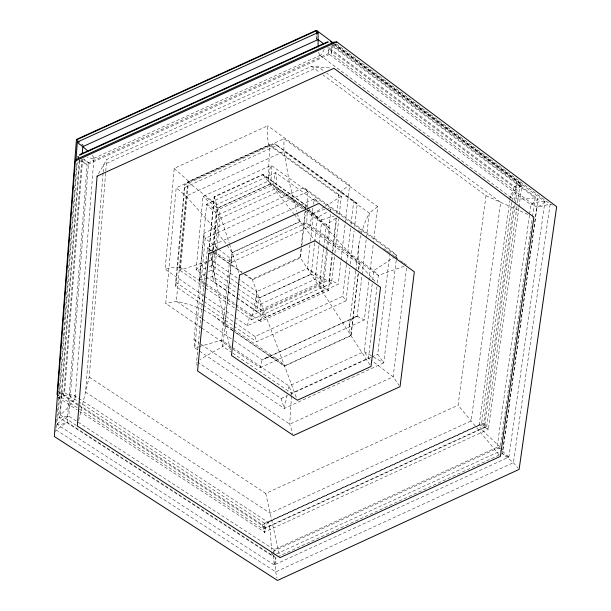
<?xml version="1.0" encoding="UTF-8"?>
<svg xmlns="http://www.w3.org/2000/svg" width="611" height="611" viewBox="0 0 611 611"><rect width="100%" height="100%" fill="white"/><g stroke="black" fill="none" stroke-linecap="round" stroke-linejoin="round"><path stroke-width="0.46" stroke-dasharray="3.06 2.29" d="M355.816 270.94L349.439 325.632L349.675 330.108L350.905 335.416L284.436 365.844L233.539 331.017M331.636 45.756L331.109 53.608L536.977 207.289L550.129 204.12L552.581 205.09M330.666 211.864L331.002 208.305L327.901 208.32M316.567 38.829L316.658 35.148M203.509 295.648L165.13 269.283L174.188 168.407L267.771 125.767L267.671 137.307L268.313 143.883A40.784 3.635 -84.3 0 0 269.26 144.998L269.657 144.608L341.335 196.36L338.876 218.081M307.28 207.679L306.768 222.839L309.861 226.612L378.316 275.385L404.23 266.19M307.31 206.732L307.822 191.571L303.797 187.608L204.105 233.096L194.023 339.54L194.787 347.88L198.712 350.538M273.713 555.46L274.125 564.931L508.856 457.081L544.943 201.668L334.859 44.229M291.485 396.058L289.744 424.179L292.898 433.772M291.546 395.118L291.661 393.247L289.026 386.007L231.882 347.079M237.878 288.537L260.485 304.186L260.026 317.873L260.721 321.478L328.42 290.515L332.46 254.711M59.511 387.252L55.769 431.649M59.58 386.305L63.353 336.867M63.429 335.92L64.873 316.903M64.949 315.956L76.841 160.051M274.125 564.931L57.419 424.645L77.276 162.381M79.216 159.929L59.466 417.809L272.246 555.857L275.714 554.261M502.005 449.551L497.117 447.252L274.179 549.656L68.776 416.129L59.466 417.809L60.306 414.984L79.858 160.067M81.843 159.02L63.613 395.867L77.979 405.253M82.615 159.02L64.621 392.575L59.007 395.844M75.145 397.371L93.957 158.081M103.076 173.165L85.555 392.094L270.138 513.209L471.119 420.956L500.684 202.294L326.74 73.167M103.152 172.218L103.755 164.634L318.346 66.935L323.693 70.899M78.651 420.452L89.214 377.071L105.703 171.905M105.779 170.958L106.696 159.563L311.48 66.332L331.116 68.058M237.083 298.206L256.483 311.602L257.43 308.647L258.942 298.015L238.611 283.909M201.118 327.58L165.749 303.491L176.182 187.844L283.97 138.72L377.713 206.678L373.466 242.567M202.493 304.668L175.838 286.406L175.693 282.083L184.568 184.919L274.866 143.761L357.259 203.562L354.533 227.17M175.838 286.406L184.889 187.44L184.568 184.919M180.505 268.374L188.471 181.666M205.273 276.241L196.1 269.902L203.012 196.414L271.185 165.329L396.806 255.505L396.348 259.278M204.532 282.748L199.362 279.013L206.663 204.127L275.79 172.699L317.353 202.531M273.904 552.52L274.179 549.656L272.246 555.857L271.46 552.1M209.619 251.679L209.099 249.212L214.133 196.597L262.814 174.395L305.721 205.113L307.44 206.992M212.208 251.656L211.398 260.126L208.977 261.279M212.3 250.716L216.722 204.624L187.791 181.918L269.657 144.608L268.145 181.169L305.737 208.061M208.634 271.681L211.368 270.184L212.987 253.29M213.354 249.54L217.142 210.131L272.85 184.721L275.416 172.768M237.824 283.389L212.025 265.48L213.468 250.449M213.552 249.509L217.547 208.137L207.564 200.675L203.012 196.414L206.869 198.101L216.722 204.624L268.145 181.169L269.764 169.423L271.185 165.329L271.574 171.485L270.719 183.873L306.768 209.649M306.875 210.665L326.236 224.512L329.932 228.499L322.936 290.951L265.327 317.292L213.659 281.61L216.76 249.563M216.844 248.624L219.761 218.463L218.57 214.667L209.932 207.885L206.426 204.334M227.048 245.179L232.172 252.687L222.893 346.468L199.942 359.535M369.976 364.897L300.077 257.246L301.101 247.768M301.208 246.821L305.721 205.113M301.498 248.54L300.49 257.88L252.389 279.853L212.315 251.976M301.903 244.805L305.553 211.192M305.958 207.45L306.157 205.586L263.112 174.777L214.278 197.048L209.229 249.83L211.543 251.434M309.983 244.82L307.386 268.504L256.788 291.63L251.701 319.736L236.045 308.952M310.396 241.024L313.405 213.545L324.578 206.671M314.673 242.873L311.251 274.118L258.942 298.031M314.78 241.941L317.506 217.333L327.771 211.803M260.485 304.186L315.238 279.158L321.821 219.746L308.043 209.894M323.517 248.937L319.431 285.581L322.936 290.951M323.616 247.997L326.236 224.512L332.392 220.907L336.707 217.02M326.366 250.304L322.906 281.236L256.483 311.602L255.841 307.562L256.788 291.63L238.786 279.135M326.473 249.364L330.566 212.796M235.922 305.821L250.701 316.002A39.173 3.414 -85.4 0 1 251.511 318.247L251.701 319.736L331.506 283.244L330.459 282.152A39.127 2.872 36.3 0 1 329.13 280.144L332.094 253.87M332.201 252.931L336.218 217.264M336.646 213.514L338.983 193.962L341.679 190.815L349.584 185.087L267.771 125.767M332.88 250.938L336.6 217.959M334.5 256.803L331.506 283.244L307.386 268.504L320.111 278.181L322.906 281.236L311.243 274.11L258.942 298M334.927 253.023L338.769 219.028M204.295 296.182L247.379 325.77L338.28 284.207L340.969 260.607M341.075 259.66L345.169 223.794M345.276 222.847L349.584 185.087M233.86 326.159L256.597 341.74L346.032 300.833L342.771 296.312L346.468 264.151M346.574 263.211L350.592 228.209M351.027 224.428L353.746 200.782M346.032 300.833L349.843 267.778M350.279 263.998L354.097 230.95M355.869 270.329L359.108 242.651L360.895 234.166M350.905 335.416L358.168 273.14M358.611 269.367C359.902 260.523 357.045 251.541 359.108 242.651M358.359 273.354L351.081 335.691L284.55 366.142L233.608 331.284M358.794 269.581L359.268 263.708M201.905 328.115L260.065 367.723A107.376 10.967 -86 0 1 262.172 359.818L357.206 316.338L361.979 275.607M362.094 274.66L366.31 238.672M366.424 237.725L369.311 213.102A110.163 21.248 -22.6 0 1 377.713 206.678M260.065 367.723L364.301 320.011L368.884 281.289M368.998 280.342L373.352 243.514M372.214 283.794L364.164 351.6L368.433 358.084L370.678 359.78M372.664 280.021L373.787 270.604L394.423 257.071M376.972 286.658L368.433 358.084L291.661 393.247L231.493 352.31M377.422 282.901L378.316 275.385L373.787 270.604L306.768 222.839L229.805 257.979L221.709 340.151L222.893 346.468L230.706 351.783M316.544 39.746L316.765 37.913M199.499 351.065L284.306 408.446L383.731 362.896L377.713 354.281L389.65 255.444M389.765 254.504L390.33 249.8L303.797 187.608M396.233 260.217L383.731 362.896L364.164 351.6L289.026 386.007L287.896 391.391M406.559 268.076L393.156 376.788L398.975 385.144M349.439 325.632C349.431 321.134 352.768 317.109 357.206 316.338M499.172 454.928L458.097 405.185L485.966 195.726L322.959 74.84M481.888 429.518A34.14 3.192 37.3 0 1 479.528 426.692L479.093 425.623L509.757 200.798M509.887 199.85C509.139 192.129 517.38 189.349 521.97 185.278L334.072 44.542M511.85 202.272L481.575 423.713L264.616 523.314L263.288 529.149L77.841 408.148M511.98 201.325L513.912 187.195L520.213 182.872L335.065 44.244M78.88 404.833L262.394 524.704L263.288 529.149L486.7 426.577L483.729 423.095L513.706 204.265M514.225 200.492L516.814 181.62L333.606 44.496M515.065 204.525L484.515 427.181L265.525 527.721L78.781 405.773M515.195 203.578L517.265 188.486L328.726 47.597M516.967 206.487L486.7 426.577L481.575 423.713L488.342 429.327L264.54 532.082L77.925 410.386M517.486 202.707L520.213 182.872L516.814 181.62M518.854 207.893L488.342 429.327L481.919 425.913L479.215 425.348L267.924 522.344C263.708 527.415 264.464 542.568 264.616 523.314L78.964 401.946M518.983 206.953L521.97 185.278M529.477 215.148L497.117 447.252L499.447 448.917M529.607 214.201L530.921 204.769L538.024 198.957L332.063 44.855M273.193 551.298L500.317 446.977L504.006 420.551M504.144 419.612L532.387 217.653M532.517 216.706L535.16 197.834L332.3 46.092M502.815 449.94L538.024 198.957L535.16 197.834A109.789 22.615 -21 0 1 513.469 198.544M329.176 47.543L328.328 53.608L88.519 162.778L83.409 159.41M312.893 208.084L309.861 226.612L231.187 262.539L214.621 252.091M313.504 204.38L314.413 198.819L319.034 202.142M247.379 325.77L249.196 318.171L250.365 316.002L329.291 279.914L331.536 280.525L338.28 284.207M287.139 394.981L284.306 408.446L281.06 398.548L200.301 343.794M333.232 44.794L331.109 53.608L87.136 164.672L79.27 160.388M361.147 233.326L365.317 221.503L369.311 213.102L283.962 151.421A113.417 12.22 -84 0 1 283.97 138.72M199.362 279.013L200.729 276.966L204.968 273.858M544.943 201.668L541.888 204.685L536.977 207.289L502.425 453.599L275.889 557.667L67.118 422.201L61.864 424.24L57.419 424.645M274.446 564.862L275.889 557.667L275.729 571.881L276.974 577.876M196.1 269.902L198.04 267.61L207.366 262.058M98.47 173.776L106.696 159.563M57.297 424.011L61.047 420.429L68.776 416.129L88.519 162.778L83.707 158.684M329.887 210.237L330.986 209.046M395.218 256.544L396.806 255.505L390.33 249.8M325.38 206.182L341.335 196.36L340.167 196.192A39.906 6.484 -23.5 0 1 338.761 194.741M212.017 265.495L208.32 267.091M281.06 398.548L287.101 395.783M290.553 394.202L370.808 357.443M371.671 357.045L377.713 354.281M89.214 377.071L265.747 493.436L458.097 405.185M262.394 524.704L483.729 423.095M276.577 553.864L501.952 450.338M219.761 218.463L278.44 191.694L304.568 210.375M307.822 191.571L205.174 238.412L194.787 347.88L198.376 346.849M232.172 252.687L300.131 221.663L297.213 213.155M245.087 274.255L252.129 279.151L300.077 257.246M234.563 322.471L254.978 336.47L342.771 296.312M355.564 316.834L262.172 359.826L233.035 339.937M93.758 158.364L320.294 55.242M204.738 287.399L179.687 270.154L187.791 181.918L269.26 144.998M184.889 187.44L276.913 145.487L357.259 203.562M317.491 217.34L307.509 210.215M205.976 267.985L201.027 269.665L196.734 270.345M321.821 219.746L334.041 216.088M325.006 209.061L313.405 213.545L308.807 210.253M206.869 261.554L179.687 270.154L180.276 269.184A39.998 6.507 -25.5 0 0 179.932 267.244L174.838 266.976L165.13 269.283M207.771 261.271L211.398 260.118L238.007 278.593M265.625 357.993C272.949 355.037 280.449 360.414 284.55 366.142M199.27 346.59L221.709 340.151L231.103 346.552M58.48 397.501C63.575 396.356 69.005 393.484 74.267 395.47L268.275 522.405L268.916 523.383A34.208 3.796 -86.6 0 1 269.68 526.949M199.85 279.517L205.785 278.731L212.613 276.401L236.701 293.059M521.741 185.018L518.739 185.393L513.912 187.195L327.213 47.719M544.493 201.187L539.23 201.737L530.921 204.769L328.328 53.608L328.29 47.36M206.663 204.127L217.142 210.131M508.65 457.257L502.425 453.599L513.408 462.664L517.968 468.057M485.966 195.726L527.789 214.4M202.547 309.548L190.433 304.843L176.342 301.238A110.515 21.385 -26.3 0 0 165.741 303.499M203.379 309.922L211.291 314.222L233.058 329.024M213.827 251.595L207.519 247.608L196.666 361.399L197.07 365.752M60.306 414.984L76.306 425.371M58.129 391.277L78.078 404.306M77.039 407.621L57.06 394.584L64.621 392.575L78.162 401.427M57.984 397.387L77.123 409.866M197.452 361.933L289.744 424.179L393.156 376.788L371.427 360.353M194.023 339.54L199.514 343.267M82.111 144.685L83.646 145.731M233.837 329.566L278.57 360.177M232.76 330.482L224.932 325.121L215.011 316.674M232.822 330.75L224.932 325.121L232.104 252.488L300.001 221.495L359.459 263.914M201.538 318.438L176.342 301.238L185.988 196.085A113.6 10.349 35.1 0 0 176.182 187.844M202.325 318.98L232.249 339.403M175.693 282.083L203.165 300.933M203.952 301.467L233.784 321.928M203.28 305.21L233.074 325.625M205.311 283.283L234.968 303.72M235.747 304.263L260.721 321.478L262.081 317.575L263.127 311.327L319.431 285.581L328.42 290.515L325.991 287.712L315.238 279.158M179.932 267.244L204.822 284.39M205.594 284.925L235.151 305.286M205.517 287.941L235.266 308.418M211.368 270.184L237.099 287.995M237.48 293.593L263.127 311.327L265.327 317.292M206.044 276.775L236.312 297.672M209.099 249.212L211.444 250.846M214.576 253.023L241.956 272.078M305.34 210.925L329.932 228.499M272.85 184.721L307.28 209.344M303.774 208.45L275.889 188.516L276.34 177.595L275.79 172.699M358.344 230.37L360.658 232.027M383.784 248.639L386.099 250.296M386.87 250.846L391.491 254.168M392.262 254.726L394.576 256.383M395.348 256.941L399.968 260.255M400.74 260.813L403.054 262.47M403.825 263.028L406.911 265.243M268.901 145.006L339.349 195.864M311.48 66.332L319.897 72.572M319.881 55.234L511.445 197.895M336.149 43.862L550.129 204.12L513.408 462.664L275.729 571.881L56.25 430.029L67.118 422.201L87.136 164.672L80.14 159.379M502.532 451.269L508.856 457.081M217.867 248.494L205.174 238.412L204.105 233.096M218.608 249.082L229.805 257.979L231.187 262.539M174.188 168.407L187.89 180.535A40.838 3.07 35.4 0 1 188.287 181.902M81.477 143.982L82.92 145.151M274.866 143.761L276.913 145.487M74.267 395.47L75.122 396.6A35.453 7.592 -27.3 0 1 74.389 399.296M317.72 202.096L314.413 198.819L207.519 247.608L208.412 251.992M308.081 207.694L375.391 281.648M92.246 155.255L93.903 157.623A36.66 3.773 34.7 0 1 93.307 158.463M278.44 191.694L275.889 188.516L218.57 214.667L212.613 276.401L213.659 281.61M262.814 174.395L293.738 213.713M294.326 214.469L314.344 239.924M225.963 243.652L207.541 220.235L185.988 196.085L283.962 151.421L289.438 182.88L296.648 211.391M252.129 279.151L296.358 397.562M214.133 196.597L229.255 243.346M229.545 244.255L238.939 273.308M254.978 336.47L256.597 341.74M265.747 493.436L279.403 554.834M318.629 52.21L319.507 54.929A36.591 4.445 -83.5 0 0 320.737 54.937M209.817 252.61L230.698 351.753M510.406 196.07L510.827 197.399A35.316 7.523 -21.5 0 0 513.507 198.522M74.435 399.281A110.354 22.874 -27.9 0 1 60.275 414.991M269.688 526.911A105.306 11.235 -86.8 0 1 271.368 549.556M93.338 158.493A115.311 11.586 34.4 0 1 87.205 157.126M324.189 49.262A115.021 13.648 -83.1 0 1 320.737 54.982M500.333 446.992A105.031 9.432 37.5 0 1 481.858 429.502M357.198 316.33A107.208 9.226 36.7 0 1 364.309 320.011M270.726 183.873L217.554 208.145L270.726 183.873"/><path stroke-width="0.92" d="M316.681 34.231L316.781 30.55L315.284 30.779L77.337 139.041L76.413 139.904L57.06 394.584M75.29 160.983L54.326 436.506L277.509 580.45L519.106 469.408L556.674 206.694L336.829 41.945L333.866 42.151L76.917 159.097L75.29 160.983L336.829 41.945M75.879 161.105L77.33 142.08L318.056 32.551L318.125 46.994M82.279 153.315L82.791 146.655L78.743 143.6L77.65 142.103M57.327 393.759L57.862 392.109M317.575 33.559L318.056 32.551M330.643 41.815L331.047 41.372L331.574 42.969M78.254 156.683L77.712 156.676L78.682 158.066M323.379 43.602L318.033 39.608L82.791 146.655L87.892 151.016M333.537 43.098L316.781 30.55L76.413 139.904L79.308 142.233M97.103 176.144L77.307 425.989L280.021 557.629L500.378 456.394L533.884 217.119L333.919 68.302L97.103 176.144M208.771 253.748L197.559 370.976L293.479 435.513L400.037 386.664L414.334 271.811L319.041 203.41L208.771 253.748M239.527 275.118L231.485 355.457L297.358 400.236L371.014 366.493L380.523 287.277L314.94 240.673L239.527 275.118M80.293 154.354L79.583 155.171L328.252 41.999L326.961 42.098L80.293 154.354"/></g></svg>
